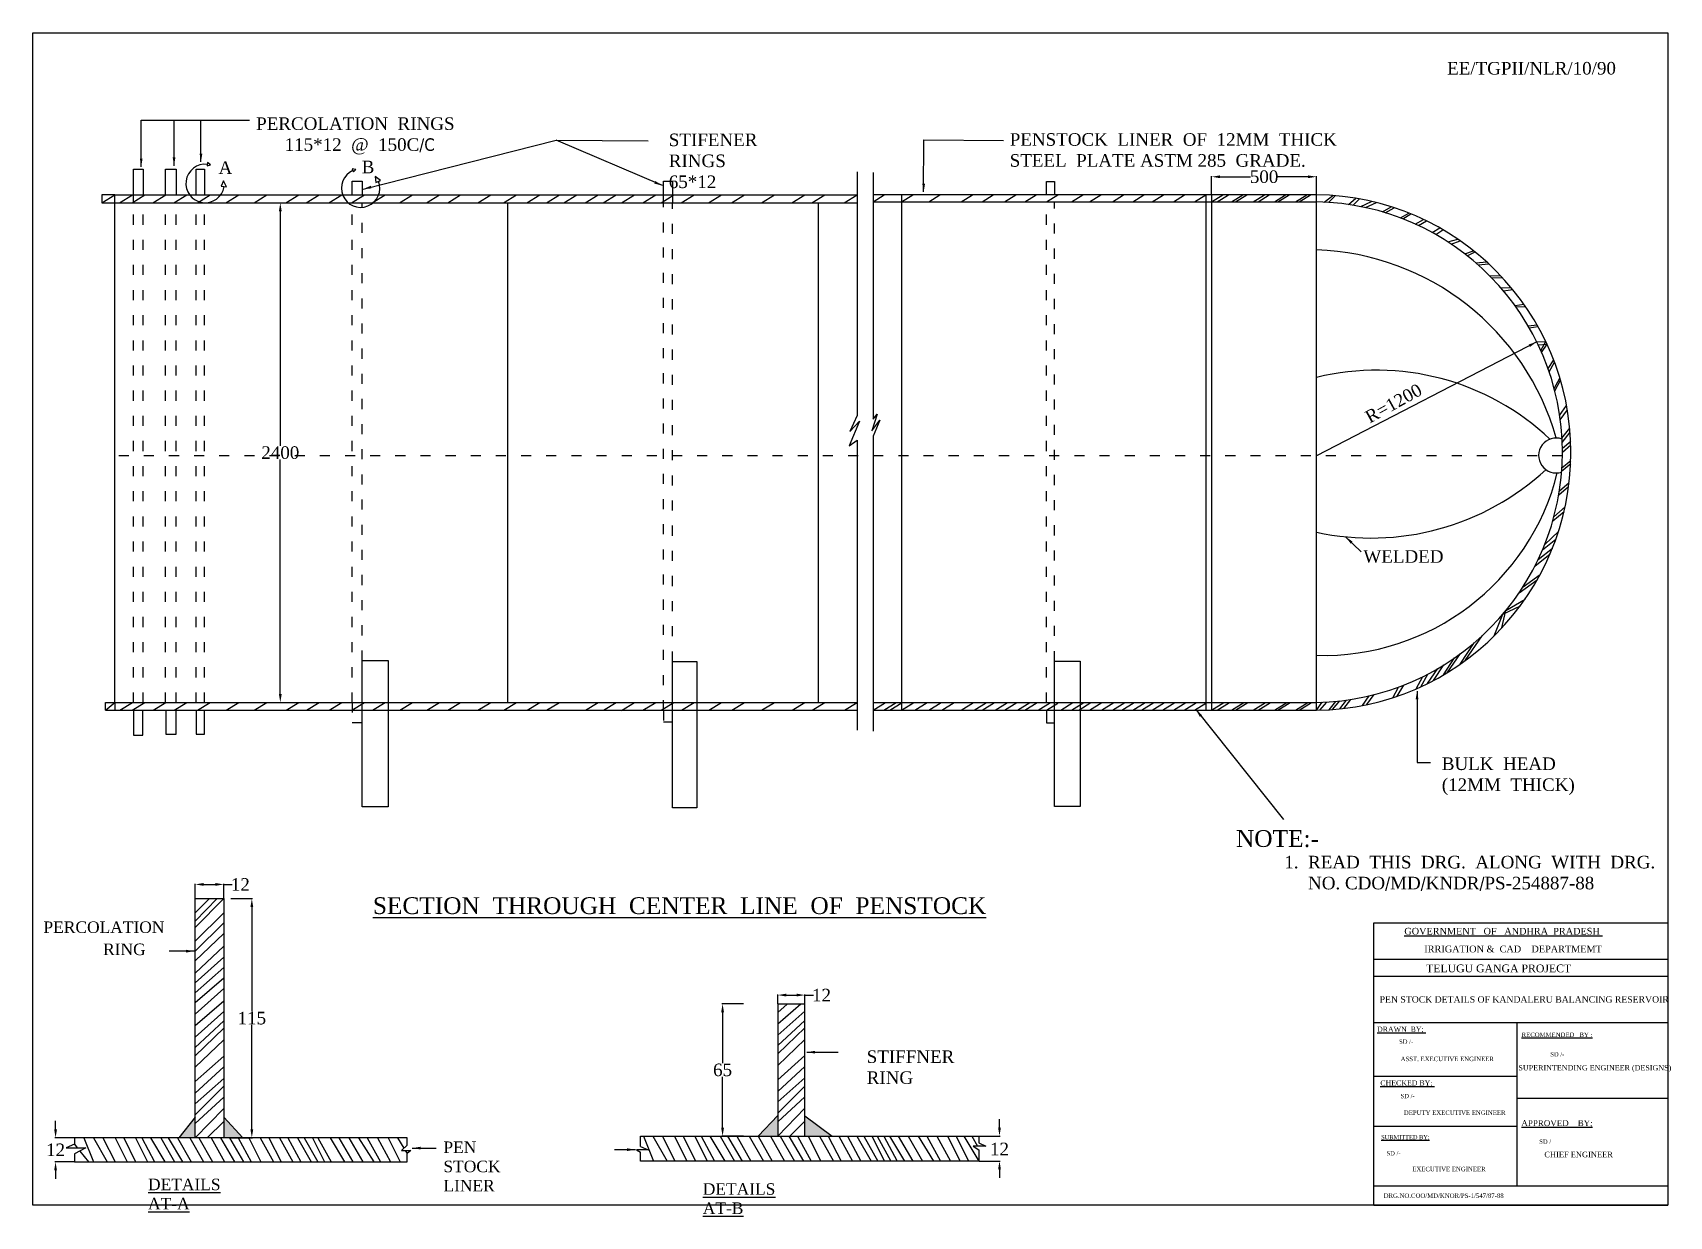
# Model space of a CAD drawing. Header units: millimetres. Extents: x 35 to 425, y 6 to 288.
import ezdxf

# ---------------------------------------------------------------- set-up
doc = ezdxf.new("R2010")
doc.units = ezdxf.units.MM
doc.header["$MEASUREMENT"] = 0
doc.linetypes.add('ACAD_ISO03W100', pattern=[30, 12, -18])
for name, color, linetype in [('DIM', 5, 'Continuous'), ('DO LINE', 3, 'Continuous'), ('DWG.LINE', 10, 'Continuous'), ('HATCH', 2, 'Continuous'), ('TEXT', 7, 'Continuous')]:
    doc.layers.add(name, color=color, linetype=linetype)
doc.layers.add('TITLE', color=7, linetype='Continuous', lineweight=30)
doc.styles.get("Standard").update_dxf_attribs({"font": 'times.ttf', "height": 3})
doc.dimstyles.get("Standard").update_dxf_attribs({"dimtxt": 3, "dimasz": 2, "dimexe": 0.18, "dimexo": 0.0625, "dimgap": 0.09, "dimtad": 0, "dimtih": 1, "dimtoh": 1, "dimdec": 0, "dimzin": 0, "dimdsep": 46, "dimtxsty": 'Standard', "dimcen": 300, "dimclrd": 5, "dimclre": 5, "dimclrt": 4, "dimadec": 0, "dimazin": 0, "dimtfac": 1, "dimtdec": 0, "dimtofl": 0, "dimtmove": 0, "dimatfit": 3, "dimfxl": 0, "dimtolj": 1, "dimtzin": 0, "dimarcsym": 0})

# ---------------------------------------------------------------- blocks, each defined once
blk = doc.blocks.new('*D2')
at = {"layer": 'Defpoints', "color": 0, "ltscale": 0.2}
for p in [(219.24, 58.78), (212.78, 56.64), (219.24, 56.64)]:
    blk.add_point(p, dxfattribs=at)
at = {"layer": 'DIM', "color": 5, "lineweight": -2, "ltscale": 0.2}
for p, q in [((212.78, 56.7), (212.78, 58.96)), ((214.78, 58.78), (217.24, 58.78)), ((219.24, 56.7), (219.24, 58.96)), ((219.24, 58.78), (221.24, 58.78))]:
    blk.add_line(p, q, dxfattribs=at)
at = {"layer": 'DIM', "color": 5, "ltscale": 0.2}
for points in [[(214.78, 59.12), (214.78, 58.45), (212.78, 58.78)], [(217.24, 59.12), (217.24, 58.45), (219.24, 58.78)]]:
    blk.add_solid(points, dxfattribs=at)
at = {"layer": 'DIM', "color": 4, "ltscale": 0.2, "insert": (223.19, 58.78), "char_height": 3, "attachment_point": 5}
blk.add_mtext('\\A1;12', dxfattribs=at)
blk = doc.blocks.new('*D3')
at = {"layer": 'Defpoints', "color": 0, "ltscale": 0.2}
for p in [(199.59, 56.7), (212.78, 56.7), (212.78, 25.14)]:
    blk.add_point(p, dxfattribs=at)
at = {"layer": 'DIM', "color": 5, "lineweight": -2, "ltscale": 0.2}
for p, q in [((204.59, 56.7), (199.41, 56.7)), ((199.59, 54.7), (199.59, 42.54)), ((199.59, 27.14), (199.59, 39.31)), ((204.59, 25.14), (199.41, 25.14))]:
    blk.add_line(p, q, dxfattribs=at)
at = {"layer": 'DIM', "color": 5, "ltscale": 0.2}
for points in [[(199.25, 54.7), (199.92, 54.7), (199.59, 56.7)], [(199.25, 27.14), (199.92, 27.14), (199.59, 25.14)]]:
    blk.add_solid(points, dxfattribs=at)
at = {"layer": 'DIM', "color": 4, "ltscale": 0.2, "insert": (199.59, 40.92), "char_height": 3, "attachment_point": 5}
blk.add_mtext('\\A1;65', dxfattribs=at)
blk = doc.blocks.new('*D4')
at = {"layer": 'Defpoints', "color": 0, "ltscale": 0.2}
for p in [(260.75, 25.16), (265.65, 25.16), (260.75, 19.19)]:
    blk.add_point(p, dxfattribs=at)
at = {"layer": 'DIM', "color": 5, "lineweight": -2, "ltscale": 0.2}
for p, q in [((265.65, 27.16), (265.65, 29.16)), ((260.81, 25.16), (265.83, 25.16)), ((260.81, 19.19), (265.83, 19.19)), ((265.65, 17.19), (265.65, 15.19))]:
    blk.add_line(p, q, dxfattribs=at)
at = {"layer": 'DIM', "color": 5, "ltscale": 0.2}
for points in [[(265.31, 27.16), (265.98, 27.16), (265.65, 25.16)], [(265.31, 17.19), (265.98, 17.19), (265.65, 19.19)]]:
    blk.add_solid(points, dxfattribs=at)
at = {"layer": 'DIM', "color": 4, "ltscale": 0.2, "insert": (265.65, 22.06), "char_height": 3, "attachment_point": 5}
blk.add_mtext('\\A1;12', dxfattribs=at)
blk = doc.blocks.new('*D5')
at = {"layer": 'Defpoints', "color": 0, "ltscale": 0.2}
for p in [(40.47, 24.74), (44.95, 24.74), (44.95, 18.97)]:
    blk.add_point(p, dxfattribs=at)
at = {"layer": 'DIM', "color": 5, "lineweight": -2, "ltscale": 0.2}
for p, q in [((40.47, 26.74), (40.47, 28.74)), ((44.89, 24.74), (40.29, 24.74)), ((44.89, 18.97), (40.29, 18.97)), ((40.47, 16.97), (40.47, 14.97))]:
    blk.add_line(p, q, dxfattribs=at)
at = {"layer": 'DIM', "color": 5, "ltscale": 0.2}
for points in [[(40.13, 26.74), (40.8, 26.74), (40.47, 24.74)], [(40.13, 16.97), (40.8, 16.97), (40.47, 18.97)]]:
    blk.add_solid(points, dxfattribs=at)
at = {"layer": 'DIM', "color": 4, "ltscale": 0.2, "insert": (40.47, 21.86), "char_height": 3, "attachment_point": 5}
blk.add_mtext('\\A1;12', dxfattribs=at)
blk = doc.blocks.new('*D6')
at = {"layer": 'Defpoints', "color": 0, "ltscale": 0.2}
for p in [(80.6, 81.8), (87.29, 81.8), (80.6, 24.74)]:
    blk.add_point(p, dxfattribs=at)
at = {"layer": 'DIM', "color": 5, "lineweight": -2, "ltscale": 0.2}
for p, q in [((82.29, 81.8), (87.47, 81.8)), ((87.29, 79.8), (87.29, 54.89)), ((87.29, 26.74), (87.29, 51.66)), ((82.29, 24.74), (87.47, 24.74))]:
    blk.add_line(p, q, dxfattribs=at)
at = {"layer": 'DIM', "color": 5, "ltscale": 0.2}
for points in [[(86.96, 79.8), (87.62, 79.8), (87.29, 81.8)], [(86.96, 26.74), (87.62, 26.74), (87.29, 24.74)]]:
    blk.add_solid(points, dxfattribs=at)
at = {"layer": 'DIM', "color": 4, "ltscale": 0.2, "insert": (87.29, 53.27), "char_height": 3, "attachment_point": 5}
blk.add_mtext('\\A1;115', dxfattribs=at)
blk = doc.blocks.new('*D7')
at = {"layer": 'Defpoints', "color": 0, "ltscale": 0.2}
for p in [(80.6, 85.18), (73.79, 81.8), (80.6, 81.8)]:
    blk.add_point(p, dxfattribs=at)
at = {"layer": 'DIM', "color": 5, "lineweight": -2, "ltscale": 0.2}
for p, q in [((73.79, 81.86), (73.79, 85.36)), ((75.79, 85.18), (78.6, 85.18)), ((80.6, 81.86), (80.6, 85.36)), ((80.6, 85.18), (82.6, 85.18))]:
    blk.add_line(p, q, dxfattribs=at)
at = {"layer": 'DIM', "color": 5, "ltscale": 0.2}
for points in [[(75.79, 85.52), (75.79, 84.85), (73.79, 85.18)], [(78.6, 85.52), (78.6, 84.85), (80.6, 85.18)]]:
    blk.add_solid(points, dxfattribs=at)
at = {"layer": 'DIM', "color": 4, "ltscale": 0.2, "insert": (84.55, 85.18), "char_height": 3, "attachment_point": 5}
blk.add_mtext('\\A1;12', dxfattribs=at)
blk = doc.blocks.new('*D8')
at = {"layer": 'Defpoints', "color": 0, "ltscale": 0.2}
for p in [(93.94, 247.79), (94.08, 247.79), (93.94, 128.59)]:
    blk.add_point(p, dxfattribs=at)
at = {"layer": 'DIM', "color": 5, "lineweight": -2, "ltscale": 0.2}
for p, q in [((94.01, 247.79), (94.26, 247.79)), ((94.08, 245.79), (94.08, 189.81)), ((94.08, 130.59), (94.08, 186.57)), ((94.01, 128.59), (94.26, 128.59))]:
    blk.add_line(p, q, dxfattribs=at)
at = {"layer": 'DIM', "color": 5, "ltscale": 0.2}
for points in [[(93.75, 245.79), (94.42, 245.79), (94.08, 247.79)], [(93.75, 130.59), (94.42, 130.59), (94.08, 128.59)]]:
    blk.add_solid(points, dxfattribs=at)
at = {"layer": 'DIM', "color": 4, "ltscale": 0.2, "insert": (94.08, 188.19), "char_height": 3, "attachment_point": 5}
blk.add_mtext('\\A1;2400', dxfattribs=at)
blk = doc.blocks.new('*D9')
at = {"layer": 'Defpoints', "color": 0, "ltscale": 0.2}
for p in [(341.28, 254.02), (316.26, 249.75), (341.28, 249.75)]:
    blk.add_point(p, dxfattribs=at)
at = {"layer": 'DIM', "color": 5, "lineweight": -2, "ltscale": 0.2}
for p, q in [((316.26, 249.81), (316.26, 254.2)), ((318.26, 254.02), (325.54, 254.02)), ((339.28, 254.02), (332, 254.02)), ((341.28, 249.81), (341.28, 254.2))]:
    blk.add_line(p, q, dxfattribs=at)
at = {"layer": 'DIM', "color": 5, "ltscale": 0.2}
for points in [[(318.26, 254.35), (318.26, 253.69), (316.26, 254.02)], [(339.28, 254.35), (339.28, 253.69), (341.28, 254.02)]]:
    blk.add_solid(points, dxfattribs=at)
at = {"layer": 'DIM', "color": 4, "ltscale": 0.2, "insert": (328.77, 254.02), "char_height": 3, "attachment_point": 5}
blk.add_mtext('\\A1;500', dxfattribs=at)

msp = doc.modelspace()

# ---------------------------------------------------------------- hatches: boundary and pattern name
at = {"layer": 'HATCH', "ltscale": 0.2}
h = msp.add_hatch(color=256, dxfattribs=at)
h.paths.add_polyline_path([(73.79, 29.66), (69.88, 24.74), (73.79, 24.74)])
h.paths.add_polyline_path([(80.6, 29.68), (80.6, 24.74), (85.17, 24.74)])
h = msp.add_hatch(color=256, dxfattribs=at)
h.paths.add_polyline_path([(219.24, 29.96), (219.24, 25.16), (225.75, 25.16)])
h.paths.add_polyline_path([(212.78, 30.03), (208.11, 25.16), (212.78, 25.16)])

# ---------------------------------------------------------------- linework, layer by layer
at = {"layer": 'DO LINE', "linetype": 'ACAD_ISO03W100', "ltscale": 0.2}
for points in [[(59.08, 128.59), (59.08, 247.79)], [(61.38, 128.59), (61.38, 247.79)], [(61.38, 128.59), (61.38, 247.79)], [(66.73, 128.59), (66.73, 247.79)], [(69.23, 128.59), (69.23, 247.79)], [(74, 128.59), (74, 247.79)], [(76, 128.59), (76, 247.79)], [(76, 128.59), (76, 247.79)], [(111.19, 128.59), (111.19, 247.79)], [(111.19, 128.59), (111.19, 247.79)], [(113.6, 138.61), (113.6, 247.79)], [(185.53, 126.73), (185.53, 247.79)], [(187.63, 138.38), (187.63, 247.79)], [(276.83, 128.59), (276.83, 247.79)], [(276.83, 128.59), (276.83, 247.79)], [(278.81, 138.47), (278.81, 247.78), (278.81, 247.78)], [(399.92, 187.43), (54.62, 187.43)], [(111.19, 128.59), (111.19, 123.78), (113.6, 123.78)], [(185.53, 126.73), (185.53, 123.87)], [(187.63, 123.87), (185.53, 123.87)]]:
    msp.add_lwpolyline(points, dxfattribs=at)
at = {"layer": 'DWG.LINE', "ltscale": 0.2}
for p, q in [((51.54, 247.79), (231.69, 247.79)), ((54.62, 128.59), (54.62, 249.68)), ((52.34, 126.73), (52.34, 128.59)), ((52.34, 128.59), (231.69, 128.59)), ((219.24, 56.64), (212.78, 56.64)), ((212.78, 56.64), (212.78, 25.14)), ((219.24, 25.14), (219.24, 56.64)), ((180.04, 25.16), (260.75, 25.16)), ((180.04, 22.67), (180.04, 25.16)), ((260.75, 25.16), (260.75, 23.5)), ((180.04, 19.19), (180.04, 21.27)), ((260.75, 21.85), (260.75, 19.19)), ((260.75, 19.19), (180.04, 19.19))]:
    msp.add_line(p, q, dxfattribs=at)
for points in [[(59.08, 247.79), (59.08, 255.86), (61.38, 255.86), (61.38, 249.68)], [(66.73, 249.68), (66.73, 255.86), (69.23, 255.86), (69.23, 249.68)], [(74, 249.68), (74, 249.68), (74, 255.86), (76, 255.86), (76, 249.68)], [(76.75, 257.41), (76.66, 256.64), (77.39, 256.84), (76.75, 257.41)], [(111.22, 255.91), (111.53, 255.2), (112.06, 255.74), (111.22, 255.91)], [(116.84, 252.67), (118.02, 253.17), (116.68, 254.09), (116.84, 252.67)], [(231.69, 255.16), (231.69, 197.06)], [(235.49, 255.04), (235.49, 196.2)], [(79.95, 251.76), (81.22, 251.6), (80.54, 253.07), (79.95, 251.76)], [(111.19, 249.68), (111.19, 252.98), (113.6, 252.98), (113.6, 249.68)], [(185.53, 247.79), (185.53, 252.94), (187.63, 252.94), (187.63, 247.79)], [(276.83, 249.75), (276.83, 252.93), (278.81, 252.93), (278.81, 249.75)], [(54.62, 249.68), (231.69, 249.68)], [(148.27, 247.79), (148.27, 128.59)], [(222.42, 247.79), (222.42, 128.59)], [(235.49, 126.73), (341.28, 126.73), (341.28, 126.73), (341.28, 249.75), (235.49, 249.75)], [(235.49, 248.04), (341.28, 248.04)], [(242.3, 249.75), (242.3, 249.75), (242.3, 126.73), (242.3, 126.73)], [(314.86, 249.75), (314.86, 126.73)], [(316.26, 249.75), (316.26, 126.73)], [(231.69, 197.06), (229.95, 193.28), (232.28, 195.73), (232.28, 195.73), (229.8, 189.81), (231.69, 191.19)], [(235.49, 196.2), (236.44, 197.38), (235.18, 193.42), (237.12, 195.97), (235.49, 192.11)], [(235.49, 192.11), (235.49, 121.74)], [(231.69, 191.19), (231.69, 121.96)], [(52.34, 126.73), (54.62, 128.59)], [(52.34, 126.73), (231.69, 126.73)], [(59.08, 126.73), (59.08, 120.8), (61.32, 120.8), (61.32, 126.73)], [(66.74, 126.73), (66.74, 121.01), (69.21, 121.01), (69.21, 126.73)], [(73.97, 126.73), (73.97, 121.03), (75.99, 121.03), (75.99, 126.73)], [(235.49, 128.6), (341.28, 128.6)], [(276.83, 126.69), (276.83, 123.73), (278.81, 123.73)], [(73.79, 24.74), (73.79, 81.8), (80.6, 81.8), (80.6, 24.74)], [(44.95, 24.74), (44.95, 23.21), (42.99, 22.34), (47.68, 22.34), (44.95, 20.87), (44.95, 18.97)], [(124.31, 22.97), (124.31, 24.74), (44.95, 24.74)], [(56.73, 24.74), (59.53, 18.97)], [(260.75, 23.5), (262.37, 22.75), (259.36, 22.75), (260.75, 21.85)], [(44.95, 18.97), (124.31, 18.97), (124.31, 21)], [(124.31, 22.97), (122.96, 21.67), (125.2, 21.67), (124.31, 21)], [(180.04, 22.67), (181.8, 21.89), (179.05, 21.89), (180.04, 21.27)]]:
    msp.add_lwpolyline(points, dxfattribs=at)
for points in [[(113.6, 138.61), (119.83, 138.61), (119.83, 103.67), (113.6, 103.67)], [(187.63, 138.38), (193.45, 138.38), (193.45, 103.46), (187.63, 103.46)], [(278.81, 138.47), (278.81, 138.47), (278.81, 138.47), (278.81, 138.47)], [(278.81, 138.47), (278.81, 138.47), (278.81, 138.47), (278.81, 138.47)], [(278.81, 138.47), (284.86, 138.47), (284.86, 103.81), (278.81, 103.81)], [(180.04, 25.14), (180.04, 25.14), (180.04, 25.16), (180.04, 25.16)]]:
    msp.add_lwpolyline(points, close=True, dxfattribs=at)
for centre, radius, start, end in [((76.14, 252.42), 4.59, 83.0794, 350.5169), ((113.23, 251.31), 4.59, 113.5983, 21.0358), ((340.45, 188.24), 61.51, 270.7671, 89.2329), ((340.19, 188.32), 59.73, 271.0426, 88.9574), ((339.24, 175.13), 61.47, 15.6363, 88.0951), ((355.61, 147.66), 60.22, 46.6239, 103.7659), ((398.43, 187.52), 4.17, 70.1678, 288.266), ((354.26, 229.35), 61.53, 257.8185, 312.7033), ((342.95, 197.31), 57.49, 268.3321, 345.9632)]:
    msp.add_arc(centre, radius, start, end, dxfattribs=at)
at = {"layer": 'HATCH', "ltscale": 0.2}
for p, q in [((54.62, 249.68), (51.54, 249.68)), ((51.54, 249.68), (51.54, 247.79)), ((212.78, 25.14), (219.24, 25.14))]:
    msp.add_line(p, q, dxfattribs=at)
for points in [[(51.54, 247.79), (54.62, 249.68)], [(55.72, 247.79), (58.8, 249.68)], [(58.71, 247.79), (61.8, 249.68)], [(63.7, 247.79), (66.79, 249.68)], [(68.69, 247.79), (71.78, 249.68)], [(74.29, 247.79), (77.37, 249.68)], [(81.1, 247.79), (84.18, 249.68)], [(87.82, 247.79), (90.9, 249.68)], [(95.4, 247.79), (98.48, 249.68)], [(100.24, 247.79), (103.33, 249.68)], [(105.66, 247.79), (108.75, 249.68)], [(111.06, 247.79), (114.15, 249.68)], [(116.03, 247.79), (119.12, 249.68)], [(122.51, 247.79), (125.59, 249.68)], [(128.94, 247.79), (132.03, 249.68)], [(134.01, 247.79), (137.09, 249.68)], [(141.19, 247.79), (144.27, 249.68)], [(147.35, 247.79), (150.44, 249.68)], [(152.91, 247.79), (155.99, 249.68)], [(157.56, 247.79), (160.65, 249.68)], [(161.74, 247.79), (164.82, 249.68)], [(166.83, 247.79), (169.91, 249.68)], [(171.13, 247.79), (174.21, 249.68)], [(175.48, 247.79), (178.57, 249.68)], [(180.55, 247.79), (183.63, 249.68)], [(184.9, 247.79), (187.99, 249.68)], [(189.71, 247.79), (192.8, 249.68)], [(196.25, 247.79), (199.33, 249.68)], [(201.71, 247.79), (204.79, 249.68)], [(208.86, 247.79), (211.94, 249.68)], [(216.13, 247.79), (219.22, 249.68)], [(220.88, 247.79), (223.96, 249.68)], [(228.61, 247.79), (231.69, 249.68)], [(235.49, 248.04), (238.17, 249.75)], [(242.3, 248.04), (244.98, 249.75)], [(242.3, 248.04), (244.98, 249.75)], [(248.77, 248.04), (251.45, 249.75)], [(256.49, 248.04), (259.17, 249.75)], [(261.49, 248.04), (264.17, 249.75)], [(266.84, 248.04), (269.52, 249.75)], [(271.73, 248.04), (274.41, 249.75)], [(276.9, 248.04), (279.58, 249.75)], [(282.82, 248.04), (285.5, 249.75)], [(287.11, 248.04), (289.79, 249.75)], [(292.58, 248.04), (295.26, 249.75)], [(297.44, 248.04), (300.12, 249.75)], [(302.08, 248.04), (304.76, 249.75)], [(307.14, 248.04), (309.82, 249.75)], [(312.19, 248.04), (314.87, 249.75)], [(316.26, 248.04), (318.94, 249.75)], [(317.6, 248.04), (320.28, 249.75)], [(321.02, 248.04), (323.7, 249.75)], [(321.98, 248.04), (324.65, 249.75)], [(326.19, 248.04), (328.87, 249.75)], [(327.33, 248.04), (330.01, 249.75)], [(331.23, 248.04), (333.91, 249.75)], [(332.08, 248.04), (334.76, 249.75)], [(336.26, 248.04), (338.94, 249.75)], [(337.13, 248.04), (339.81, 249.75)], [(343.09, 247.98), (345.19, 249.57)], [(344.11, 247.92), (345.82, 249.52)], [(348.94, 247.41), (350.66, 248.9)], [(349.99, 247.24), (351.57, 248.74)], [(351.88, 246.9), (354.4, 248.15)], [(352.98, 246.67), (355.59, 247.86)], [(356.99, 245.64), (359.05, 246.87)], [(357.66, 245.44), (359.84, 246.62)], [(361.33, 244.19), (363.28, 245.36)], [(361.83, 244), (363.74, 245.17)], [(364.84, 242.73), (366.8, 243.82)], [(365.64, 242.36), (367.5, 243.49)], [(368.87, 240.72), (370.69, 241.81)], [(369.78, 240.21), (371.41, 241.4)], [(372.62, 238.48), (374.98, 239.15)], [(373.4, 237.97), (375.56, 238.75)], [(376.67, 235.62), (378.75, 236.38)], [(377.25, 235.17), (379.1, 236.1)], [(379.29, 233.48), (381.87, 233.72)], [(379.85, 232.98), (382.35, 233.28)], [(382.63, 230.35), (385.16, 230.49)], [(383.06, 229.92), (385.6, 230.02)], [(385.28, 227.5), (387.72, 227.61)], [(385.85, 226.83), (388.11, 227.13)], [(388.63, 223.28), (390.75, 223.66)], [(388.82, 223.01), (391.18, 223.04)], [(391.78, 218.43), (393.9, 218.7)], [(392.04, 217.98), (394.11, 218.31)], [(393.82, 214.63), (395.96, 214.75)], [(394.77, 212.6), (395.96, 214.75)], [(394.17, 213.9), (396.27, 214.09)], [(394.98, 212.12), (396.27, 214.09)], [(396.5, 208.25), (397.87, 210.32)], [(396.77, 207.48), (398.08, 209.75)], [(397.96, 203.52), (399.36, 205.94)], [(398.1, 202.95), (399.5, 205.5)], [(399.28, 197.05), (400.94, 199.45)], [(399.42, 196.03), (401.12, 198.43)], [(399.83, 191.69), (401.69, 194.05)], [(399.88, 190.62), (401.77, 193.11)], [(399.92, 189.25), (401.91, 190.96)], [(399.92, 188.32), (401.94, 190.07)], [(399.75, 183.76), (401.91, 185.6)], [(399.81, 184.61), (401.94, 186.32)], [(399.05, 178.15), (401.42, 180.09)], [(399.21, 179.11), (401.54, 181.04)], [(397.64, 171.95), (400.33, 174.14)], [(397.89, 172.88), (400.58, 175.25)], [(395.71, 166.28), (399.01, 169.4)], [(393.36, 161.1), (397, 164.03)], [(394.16, 162.73), (397.59, 165.45)], [(395.18, 165), (398.39, 167.58)], [(389.6, 154.76), (393.94, 157.86)], [(390.57, 156.22), (394.64, 159.13)], [(386.42, 150.5), (391.06, 153.27)], [(383.69, 144.49), (385.71, 149.64)], [(385.51, 146.37), (386.42, 150.5)], [(385.71, 149.64), (389.91, 151.67)], [(376.76, 138.59), (380.76, 144.48)], [(375.53, 137.71), (378.92, 142.84)], [(367.76, 133.12), (370.25, 136.7)], [(369.17, 133.84), (371.68, 137.56)], [(371.57, 135.18), (374.2, 139.22)], [(372.41, 135.68), (375.66, 140.26)], [(360.54, 130.1), (362.07, 132.74)], [(365.05, 131.86), (366.65, 134.77)], [(366.17, 132.36), (367.82, 135.36)], [(344.31, 126.85), (345.85, 128.86)], [(345.12, 126.91), (346.84, 128.96)], [(346.87, 127.06), (348.39, 129.15)], [(347.77, 127.16), (349.43, 129.31)], [(352.26, 127.87), (353.81, 130.16)], [(353.31, 128.09), (355.01, 130.46)], [(359.46, 129.74), (360.84, 132.27)], [(54.62, 128.59), (54.62, 126.73)], [(55.77, 126.73), (58.8, 128.59)], [(58.77, 126.73), (61.8, 128.59)], [(63.76, 126.73), (66.79, 128.59)], [(68.75, 126.73), (71.78, 128.59)], [(74.34, 126.73), (77.37, 128.59)], [(81.15, 126.73), (84.18, 128.59)], [(87.87, 126.73), (90.9, 128.59)], [(95.45, 126.73), (98.48, 128.59)], [(100.3, 126.73), (103.33, 128.59)], [(105.72, 126.73), (108.75, 128.59)], [(111.12, 126.73), (114.15, 128.59)], [(116.09, 126.73), (119.12, 128.59)], [(122.56, 126.73), (125.59, 128.59)], [(129, 126.73), (132.03, 128.59)], [(134.06, 126.73), (137.09, 128.59)], [(141.24, 126.73), (144.27, 128.59)], [(147.41, 126.73), (150.44, 128.59)], [(152.96, 126.73), (155.99, 128.59)], [(157.62, 126.73), (160.65, 128.59)], [(166.89, 126.73), (169.91, 128.59)], [(171.18, 126.73), (174.21, 128.59)], [(175.48, 126.7), (178.57, 128.59)], [(180.6, 126.73), (183.63, 128.59)], [(184.96, 126.73), (187.99, 128.59)], [(189.77, 126.73), (192.8, 128.59)], [(196.3, 126.73), (199.33, 128.59)], [(201.77, 126.73), (204.79, 128.59)], [(208.91, 126.73), (211.94, 128.59)], [(216.19, 126.73), (219.22, 128.59)], [(220.93, 126.73), (223.96, 128.59)], [(228.66, 126.73), (231.69, 128.59)], [(235.49, 126.73), (238.42, 128.6)], [(238.07, 126.73), (241, 128.6)], [(239.47, 126.73), (242.4, 128.6)], [(242.3, 126.73), (245.23, 128.6)], [(242.3, 126.73), (244.98, 128.44)], [(245.43, 126.73), (248.36, 128.6)], [(248.77, 126.73), (251.7, 128.6)], [(251.91, 126.73), (254.84, 128.6)], [(256.49, 126.73), (259.42, 128.6)], [(259.63, 126.73), (262.56, 128.6)], [(261.49, 126.73), (264.42, 128.6)], [(264.63, 126.73), (267.56, 128.6)], [(266.84, 126.73), (269.78, 128.6)], [(269.98, 126.73), (272.91, 128.6)], [(271.73, 126.73), (274.66, 128.6)], [(274.87, 126.73), (277.8, 128.6)], [(276.9, 126.73), (279.58, 128.44)], [(280.25, 126.73), (283.18, 128.6)], [(282.82, 126.73), (285.75, 128.6)], [(284.54, 126.73), (287.47, 128.6)], [(287.11, 126.73), (290.05, 128.6)], [(290, 126.73), (292.93, 128.6)], [(292.58, 126.73), (295.51, 128.6)], [(294.87, 126.73), (297.8, 128.6)], [(297.44, 126.73), (300.37, 128.6)], [(299.51, 126.73), (302.44, 128.6)], [(302.08, 126.73), (305.01, 128.6)], [(304.56, 126.73), (307.49, 128.6)], [(307.14, 126.73), (310.07, 128.6)], [(309.71, 126.73), (312.64, 128.6)], [(312.19, 126.73), (314.87, 128.44)], [(316.26, 126.73), (319.19, 128.6)], [(317.6, 126.73), (320.53, 128.6)], [(321.02, 126.73), (323.95, 128.6)], [(321.98, 126.73), (324.91, 128.6)], [(326.19, 126.73), (329.12, 128.6)], [(327.33, 126.73), (330.26, 128.6)], [(331.23, 126.73), (334.17, 128.6)], [(332.08, 126.73), (335.01, 128.6)], [(336.26, 126.73), (339.19, 128.6)], [(337.13, 126.73), (340.06, 128.6)], [(341.28, 126.73), (342.66, 128.64)], [(342.05, 126.75), (343.73, 128.69)], [(77.19, 81.8), (73.79, 78.41)], [(78.98, 81.8), (73.79, 76.42)], [(80.6, 81.8), (73.79, 74.88)], [(80.6, 78.41), (73.79, 71.68)], [(80.6, 75.99), (73.79, 69.28)], [(80.6, 73.49), (73.79, 66.99)], [(80.6, 70.46), (73.79, 64.03)], [(80.6, 67.81), (73.79, 61.71)], [(80.6, 65.38), (73.79, 59.31)], [(80.6, 62.85), (73.79, 56.9)], [(80.6, 60.33), (73.79, 54.23)], [(80.6, 57.36), (73.79, 51.45)], [(80.6, 54.86), (73.79, 48.76)], [(215, 56.64), (212.78, 54.65)], [(218.27, 56.64), (212.78, 51.86)], [(219.24, 54.96), (212.78, 49.18)], [(80.6, 52.61), (73.79, 46.3)], [(80.6, 50.85), (73.79, 44.31)], [(219.24, 52.7), (212.78, 46.72)], [(219.24, 50.93), (212.78, 44.73)], [(80.6, 48.1), (73.79, 41.6)], [(219.24, 48.18), (212.78, 42.01)], [(80.6, 44.23), (73.79, 38.15)], [(219.24, 44.34), (212.78, 38.57)], [(80.6, 41.66), (73.79, 35.35)], [(219.24, 41.75), (212.78, 35.77)], [(80.6, 38.89), (73.79, 32.86)], [(80.6, 37.03), (73.79, 30.2)], [(219.24, 39), (212.78, 33.28)], [(219.24, 37.09), (212.78, 30.62)], [(80.6, 34.41), (73.79, 28.14)], [(80.6, 31.73), (73.79, 24.74)], [(219.24, 34.5), (212.78, 28.56)], [(219.24, 31.79), (212.78, 25.16)], [(73.79, 29.66), (69.88, 24.74)], [(80.6, 28.64), (76.61, 24.74)], [(80.6, 29.68), (85.17, 24.74)], [(212.78, 30.03), (208.11, 25.16)], [(219.24, 28.71), (215.6, 25.16)], [(219.24, 29.96), (225.75, 25.16)], [(47.21, 24.74), (49.52, 18.97)], [(49.52, 24.74), (52.81, 18.97)], [(51.78, 24.74), (54.67, 18.97)], [(54.67, 24.74), (57.52, 18.97)], [(59.53, 24.74), (62.37, 18.97)], [(61.05, 24.74), (64.09, 18.97)], [(63.11, 24.74), (66.54, 18.97)], [(65.56, 24.74), (68.85, 18.97)], [(67.33, 24.74), (70.71, 18.97)], [(69.53, 24.74), (72.8, 18.97)], [(72.51, 24.74), (75.78, 18.97)], [(74.66, 24.74), (77.9, 18.97)], [(77.61, 24.74), (80.77, 18.97)], [(79.84, 24.74), (83.18, 18.97)], [(81.97, 24.74), (85.33, 18.97)], [(84.02, 24.74), (87.13, 18.97)], [(86.55, 24.74), (89.47, 18.97)], [(89.27, 24.74), (92.45, 18.97)], [(91.33, 24.74), (94.31, 18.97)], [(93.91, 24.74), (97.04, 18.97)], [(95.91, 24.74), (99, 18.97)], [(98.17, 24.74), (101.44, 18.97)], [(99.81, 24.74), (103.07, 18.97)], [(101.74, 24.74), (104.63, 18.97)], [(103.01, 24.74), (106.2, 18.97)], [(105.99, 24.74), (109.42, 18.97)], [(108.06, 24.74), (111.38, 18.97)], [(110.43, 24.74), (113.73, 18.97)], [(112.77, 24.74), (116.38, 18.97)], [(114.84, 24.74), (118.01, 18.97)], [(117.23, 24.74), (120.4, 18.97)], [(119.78, 24.74), (122.7, 18.97)], [(122.01, 24.74), (123.54, 22.23)], [(180.69, 25.16), (183.08, 19.19)], [(182.96, 25.16), (186.36, 19.19)], [(185.23, 25.16), (188.23, 19.19)], [(188.13, 25.16), (191.07, 19.19)], [(190.19, 25.16), (193.09, 19.19)], [(192.99, 25.16), (195.93, 19.19)], [(194.5, 25.16), (197.65, 19.19)], [(196.55, 25.16), (200.1, 19.19)], [(199.01, 25.16), (202.41, 19.19)], [(200.77, 25.16), (204.27, 19.19)], [(202.97, 25.16), (206.35, 19.19)], [(205.95, 25.16), (209.34, 19.19)], [(208.11, 25.16), (211.45, 19.19)], [(211.05, 25.16), (214.33, 19.19)], [(213.3, 25.14), (216.74, 19.19)], [(215.42, 25.14), (218.88, 19.19)], [(217.48, 25.14), (220.69, 19.19)], [(220.01, 25.16), (223.03, 19.19)], [(222.71, 25.16), (226.01, 19.19)], [(224.79, 25.16), (227.87, 19.19)], [(227.36, 25.16), (230.6, 19.19)], [(229.36, 25.16), (232.56, 19.19)], [(231.62, 25.16), (235, 19.19)], [(233.25, 25.16), (236.63, 19.19)], [(235.2, 25.16), (238.18, 19.19)], [(236.46, 25.16), (239.76, 19.19)], [(238.08, 25.16), (241.26, 19.19)], [(239.43, 25.16), (242.98, 19.19)], [(241.5, 25.16), (244.94, 19.19)], [(243.87, 25.16), (247.29, 19.19)], [(246.21, 25.16), (249.94, 19.19)], [(248.29, 25.16), (251.57, 19.19)], [(250.68, 25.16), (253.96, 19.19)], [(253.23, 25.16), (256.25, 19.19)], [(255.34, 25.16), (258.24, 19.19)], [(257.18, 25.16), (260.75, 19.19)], [(259.04, 25.16), (260.44, 22.75)], [(44.95, 23.21), (45.65, 22.34)], [(46.26, 21.57), (48.35, 18.97)], [(123.89, 21.67), (124.31, 21)]]:
    msp.add_lwpolyline(points, dxfattribs=at)
at = {"layer": 'TITLE', "ltscale": 0.2}
for p, q in [((35.02, 288.39), (425.07, 288.39)), ((35.02, 8.68), (35.02, 288.39)), ((425.07, 288.39), (425.07, 8.68)), ((425.07, 8.68), (35.02, 8.68))]:
    msp.add_line(p, q, dxfattribs=at)
at = {"layer": 'TITLE', "lineweight": 30}
for p, q in [((354.92, 76.03), (425.07, 76.03)), ((425.07, 76.03), (425.07, 8.68)), ((354.92, 67.39), (425.07, 67.39)), ((354.92, 63.28), (425.07, 63.28)), ((354.92, 52.23), (425.07, 52.23)), ((355.07, 39.46), (389.18, 39.46)), ((354.92, 27.53), (389.04, 27.53)), ((425.07, 13.16), (354.92, 13.16)), ((354.92, 8.68), (425.07, 8.68))]:
    msp.add_line(p, q, dxfattribs=at)
at = {"layer": 'TITLE'}
msp.add_lwpolyline([(354.92, 8.68), (354.92, 76.03)], dxfattribs=at)
at = {"layer": 'TITLE', "lineweight": 30}
for points in [[(389.04, 52.23), (389.04, 13.16)], [(389.04, 34.19), (425.07, 34.19)]]:
    msp.add_lwpolyline(points, dxfattribs=at)

# ---------------------------------------------------------------- texts
at = {"layer": 'TEXT', "ltscale": 0.2, "char_height": 3, "attachment_point": 1}
for s, insert in [('EE/TGPII/NLR/10/90', (372.43, 281.41)), ('PERCOLATION  RINGS\\P      115*12  @  150C{\\fTahoma|b0|i0|c0|p34;/C}', (88.32, 268.2)), ('PENSTOCK  LINER  OF  12MM  THICK\\PSTEEL  PLATE ASTM 285  GRADE.', (268.09, 264.42)), ('A', (79.35, 257.71)), ('B', (113.5, 257.86))]:
    msp.add_mtext(s, dxfattribs=dict(at, insert=insert))
at = {"layer": 'TEXT', "ltscale": 0.2, "attachment_point": 1}
for s, insert, char_height, width in [('STIFENER  RINGS\\P               65*12', (186.76, 264.33), 3, 0.237), ('WELDED', (352.45, 164.93), 3, 2.2256), ('BULK  HEAD\\P(12MM  THICK)', (371.17, 115.48), 3, 33.7478), ('NOTE:-', (322.07, 98.13), 4, 0.0696), ('1.  READ  THIS  DRG.  ALONG  WITH  DRG.\\P     NO. CDO{\\fTahoma|b0|i0|c0|p34;/}MD{\\fTahoma|b0|i0|c0|p34;/}KNDR{\\fTahoma|b0|i0|c0|p34;/}PS-254887-88', (333.59, 92.01), 3, 109.3764), ('PERCOLATION', (37.59, 76.36), 2.75, 0.152), ('RING', (51.81, 71.07), 2.75, 0.152), ('STIFFNER  RING', (233.97, 45.59), 3, 0.152), ('PEN  STOCK  LINER', (133, 23.86), 2.75, 0.152)]:
    msp.add_mtext(s, dxfattribs=dict(at, insert=insert, char_height=char_height, width=width))
at = {"layer": 'TEXT', "ltscale": 0.2, "insert": (352.52, 197.75), "char_height": 3, "width": 13.5149, "attachment_point": 1, "rotation": 28.9572}
msp.add_mtext('R=1200', dxfattribs=at)
at = {"layer": 'TITLE', "lineweight": 30}
for s, height, p in [('%%UGOVERNMENT   OF   ANDHRA  PRADESH ', 1.6156, (362.22, 73.21)), ('IRRIGATION &  CAD    DEPARTMEMT ', 1.6156, (366.99, 68.97)), ('TELUGU GANGA PROJECT', 1.8585, (367.41, 64.22)), ('PEN STOCK DETAILS OF KANDALERU BALANCING RESERVOIR', 1.5339, (356.33, 56.98)), ('%%UDRAWN  BY; ', 1.2272, (355.72, 50.02)), ('SD /-', 1.028, (360.97, 47.16)), ('%%URECOMMENDED   BY :', 1.0532, (390.2, 48.78)), ('ASST. EXECUTIVE ENGINEER', 1.0546, (361.35, 43.02)), ('SD /-', 1.028, (397.04, 44.13)), ('SUPERINTENDING ENGINEER (DESIGNS)', 1.2566, (389.45, 40.81)), ('%%UCHECKED BY: ', 1.2272, (356.5, 37.2)), ('SD /-', 1.028, (361.33, 34.18)), ('DEPUTY EXECUTIVE ENGINEER', 1.0546, (362.12, 30.2)), ('%%UAPPROVED    BY;', 1.416, (390.15, 27.52)), ('%%USUBMITTED BY;', 0.9912, (356.7, 24.39)), ('SD / ', 1.028, (394.41, 23.31)), ('SD /-', 1.028, (357.96, 20.53)), ('CHIEF ENGINEER', 1.3148, (395.63, 20.09)), ('EXECUTIVE ENGINEER', 1.0546, (364.13, 16.75)), ('DRG.NO.COO/MD/KNOR/PS-1/547/87-88', 1.0546, (357.29, 10.39))]:
    msp.add_text(s, height=height, dxfattribs=at).set_placement(p)
at = {"layer": 'TITLE', "ltscale": 0.2, "insert": (116.16, 82.12), "char_height": 4, "attachment_point": 1}
msp.add_mtext('{\\LSECTION  THROUGH  CENTER  LINE  OF  PENSTOCK}', dxfattribs=at)
at = {"layer": 'TITLE', "ltscale": 0.2, "char_height": 2.75, "width": 0.152, "attachment_point": 1}
for s, insert in [('{\\LDETAILS AT-A}', (62.52, 14.98)), ('{\\LDETAILS AT-B}', (194.87, 13.89))]:
    msp.add_mtext(s, dxfattribs=dict(at, insert=insert))

# ---------------------------------------------------------------- dimensions: what is measured, and where the dimension line sits
at = {"layer": 'DIM', "ltscale": 0.2}
for p1, p2, distance, text, picture, middle in [((316.26, 249.75), (341.28, 249.75), 4.28, '500', '*D9', (328.77, 254.02)), ((93.94, 128.59), (93.94, 247.79), -0.14, '2400', '*D8', (94.08, 188.19)), ((73.79, 81.8), (80.6, 81.8), 3.39, '12', '*D7', (84.55, 85.18)), ((80.6, 24.74), (80.6, 81.8), -6.69, '115', '*D6', (87.29, 53.27)), ((212.78, 56.64), (219.24, 56.64), 2.15, '12', '*D2', (223.19, 58.78)), ((212.78, 25.14), (212.78, 56.7), 13.19, '65', '*D3', (199.59, 40.92))]:
    dim = msp.add_aligned_dim(p1=p1, p2=p2, distance=distance, text=text, dimstyle='Standard', dxfattribs=at)
    dim.commit()
    dim.dimension.update_dxf_attribs({"geometry": picture, "text_midpoint": middle})
for base, p1, p2, picture, middle in [((40.47, 24.74), (44.95, 18.97), (44.95, 24.74), '*D5', (40.47, 21.86)), ((265.65, 25.16), (260.75, 19.19), (260.75, 25.16), '*D4', (265.65, 22.06))]:
    dim = msp.add_linear_dim(base=base, p1=p1, p2=p2, angle=90, text='12', dimstyle='Standard', dxfattribs=at)
    dim.commit()
    dim.dimension.update_dxf_attribs({"geometry": picture, "text_midpoint": middle, "dimtype": 161})

# ---------------------------------------------------------------- leaders
for points in [[(60.9, 256.38), (60.9, 267.53), (86.74, 267.53)], [(68.73, 256.64), (68.73, 267.53)], [(75.15, 257.56), (75.15, 267.53)], [(113.82, 251.07), (159.86, 262.76), (181.81, 262.6)], [(185.26, 251.92), (159.86, 262.76)], [(247.55, 250.39), (247.63, 262.8), (266.59, 262.65)], [(393.82, 214.63), (341.28, 187.42)], [(348.23, 168.12), (351.91, 164.57)], [(365.26, 131.33), (365.26, 114.24), (368.49, 114.24)], [(312.47, 126.91), (333.41, 100.65)], [(73.56, 69.26), (67.53, 69.26)], [(219.66, 45.16), (227.2, 45.16)], [(125.55, 22.27), (131.3, 22.27)], [(178.82, 21.9), (173.8, 21.9)]]:
    msp.add_leader(points, dimstyle='Standard', override={"dimgap": 0.09, "dimtad": 0}, dxfattribs=at)

doc.saveas('drawing.dxf')
